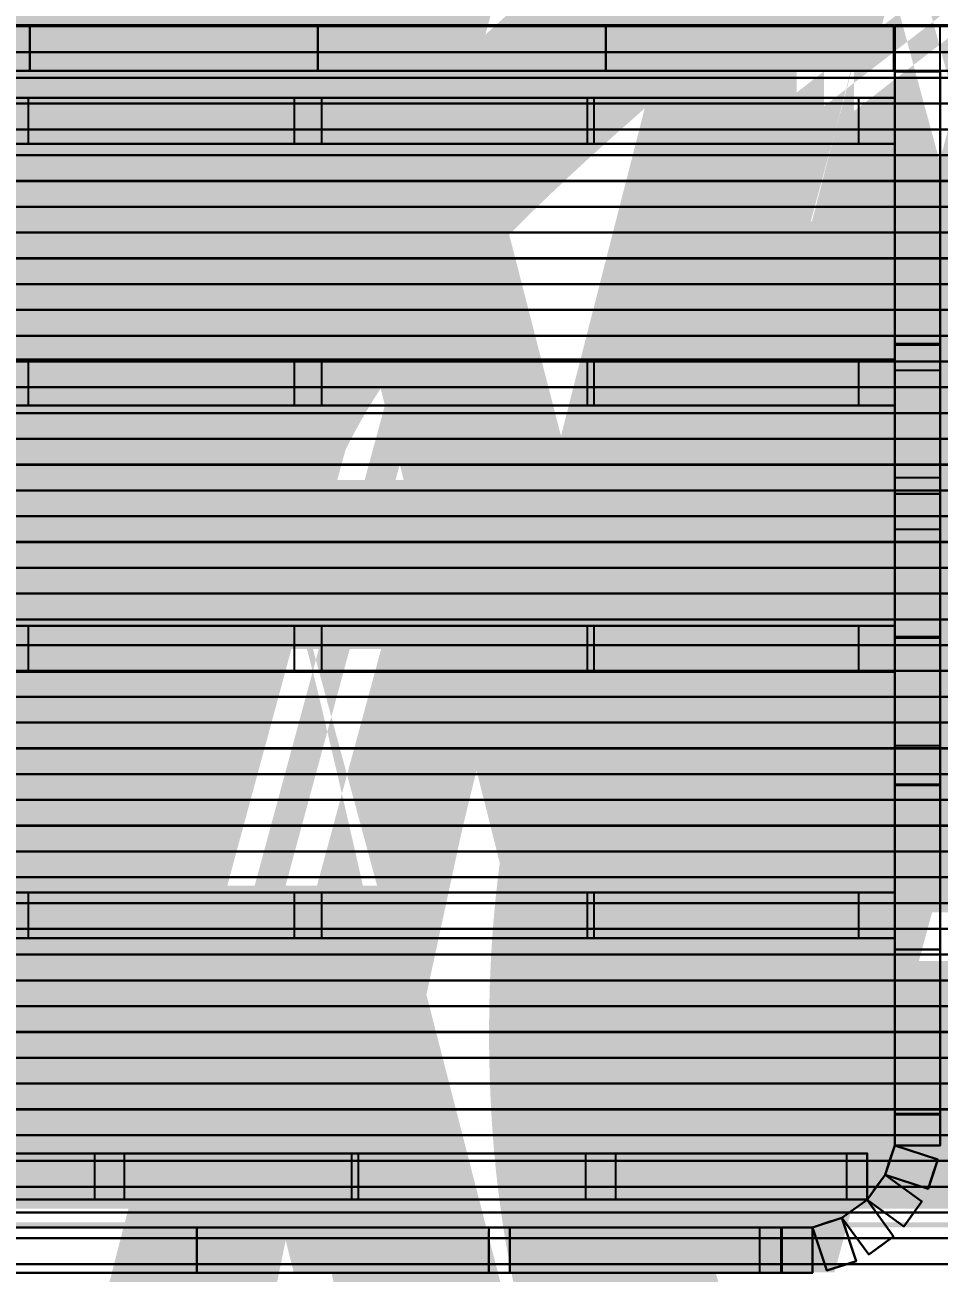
# Model space of a CAD drawing. Header units: inches. Extents: x 121 to 1265, y -33 to 627.
# Drawn here: x 294.3 to 364.7, y 219.2 to 315.4 of the extents above; entities that cross this region are included whole.
import ezdxf

# ---------------------------------------------------------------- set-up
doc = ezdxf.new("R2010")
doc.units = ezdxf.units.IN
doc.header["$MEASUREMENT"] = 0
for name, color, linetype in [('n5', 9, 'CONTINUOUS'), ('RT1', 7, 'CONTINUOUS'), ('W1', 5, 'CONTINUOUS')]:
    doc.layers.add(name, color=color, linetype=linetype)

msp = doc.modelspace()

# ---------------------------------------------------------------- linework, layer by layer
at = {"layer": 'n5'}
for points in [[(407.22, 315.27, -6), (236.62, 315.27, -6), (236.62, 315.27), (407.22, 315.27)], [(407.22, 313.27, -6), (236.62, 313.27, -6), (236.62, 315.27, -6), (407.22, 315.27, -6)], [(236.62, 313.27), (407.22, 313.27), (407.22, 315.27), (236.62, 315.27)], [(407.22, 313.29, -6), (236.62, 313.28, -6), (236.62, 313.28), (407.22, 313.29)], [(407.22, 311.29, -6), (236.62, 311.28, -6), (236.62, 313.28, -6), (407.22, 313.29, -6)], [(236.62, 311.28), (407.22, 311.29), (407.22, 313.29), (236.62, 313.28)], [(407.22, 311.3, -6), (236.62, 311.3, -6), (236.62, 311.3), (407.22, 311.3)], [(407.22, 309.3, -6), (236.62, 309.3, -6), (236.62, 311.3, -6), (407.22, 311.3, -6)], [(236.62, 309.3), (407.22, 309.3), (407.22, 311.3), (236.62, 311.3)], [(407.22, 309.31, -6), (236.62, 309.31, -6), (236.62, 309.31), (407.22, 309.31)], [(407.22, 307.31, -6), (236.62, 307.31, -6), (236.62, 309.31, -6), (407.22, 309.31, -6)], [(236.62, 307.31), (407.22, 307.31), (407.22, 309.31), (236.62, 309.31)], [(407.22, 307.32, -6), (236.62, 307.32, -6), (236.62, 307.32), (407.22, 307.32)], [(407.22, 305.32, -6), (236.62, 305.32, -6), (236.62, 307.32, -6), (407.22, 307.32, -6)], [(236.62, 305.32), (407.22, 305.32), (407.22, 307.32), (236.62, 307.32)], [(407.22, 305.34, -6), (236.62, 305.34, -6), (236.62, 305.34), (407.22, 305.34)], [(407.22, 303.34, -6), (236.62, 303.34, -6), (236.62, 305.34, -6), (407.22, 305.34, -6)], [(236.62, 303.34), (407.22, 303.34), (407.22, 305.34), (236.62, 305.34)], [(407.22, 303.35, -6), (236.62, 303.35, -6), (236.62, 303.35), (407.22, 303.35)], [(407.22, 301.35, -6), (236.62, 301.35, -6), (236.62, 303.35, -6), (407.22, 303.35, -6)], [(236.62, 301.35), (407.22, 301.35), (407.22, 303.35), (236.62, 303.35)], [(407.22, 301.36, -6), (236.62, 301.36, -6), (236.62, 301.36), (407.22, 301.36)], [(407.22, 299.36, -6), (236.62, 299.36, -6), (236.62, 301.36, -6), (407.22, 301.36, -6)], [(236.62, 299.36), (407.22, 299.36), (407.22, 301.36), (236.62, 301.36)], [(407.22, 299.37, -6), (236.62, 299.37, -6), (236.62, 299.37), (407.22, 299.37)], [(407.22, 297.37, -6), (236.62, 297.37, -6), (236.62, 299.37, -6), (407.22, 299.37, -6)], [(236.62, 297.37), (407.22, 297.37), (407.22, 299.37), (236.62, 299.37)], [(407.22, 297.39, -6), (236.62, 297.39, -6), (236.62, 297.39), (407.22, 297.39)], [(407.22, 295.39, -6), (236.62, 295.39, -6), (236.62, 297.39, -6), (407.22, 297.39, -6)], [(236.62, 295.39), (407.22, 295.39), (407.22, 297.39), (236.62, 297.39)], [(407.22, 295.4, -6), (236.62, 295.4, -6), (236.62, 295.4), (407.22, 295.4)], [(407.22, 293.4, -6), (236.62, 293.4, -6), (236.62, 295.4, -6), (407.22, 295.4, -6)], [(236.62, 293.4), (407.22, 293.4), (407.22, 295.4), (236.62, 295.4)], [(407.22, 293.41, -6), (236.62, 293.41, -6), (236.62, 293.41), (407.22, 293.41)], [(407.22, 291.41, -6), (236.62, 291.41, -6), (236.62, 293.41, -6), (407.22, 293.41, -6)], [(236.62, 291.41), (407.22, 291.41), (407.22, 293.41), (236.62, 293.41)], [(407.22, 291.43, -6), (236.62, 291.42, -6), (236.62, 291.42), (407.22, 291.43)], [(407.22, 289.43, -6), (236.62, 289.42, -6), (236.62, 291.42, -6), (407.22, 291.43, -6)], [(236.62, 289.42), (407.22, 289.43), (407.22, 291.43), (236.62, 291.42)], [(407.22, 289.44, -6), (236.62, 289.44, -6), (236.62, 289.44), (407.22, 289.44)], [(407.22, 287.44, -6), (236.62, 287.44, -6), (236.62, 289.44, -6), (407.22, 289.44, -6)], [(236.62, 287.44), (407.22, 287.44), (407.22, 289.44), (236.62, 289.44)], [(407.22, 287.45, -6), (236.62, 287.45, -6), (236.62, 287.45), (407.22, 287.45)], [(407.22, 285.45, -6), (236.62, 285.45, -6), (236.62, 287.45, -6), (407.22, 287.45, -6)], [(236.62, 285.45), (407.22, 285.45), (407.22, 287.45), (236.62, 287.45)], [(407.22, 285.46, -6), (236.62, 285.46, -6), (236.62, 285.46), (407.22, 285.46)], [(407.22, 283.46, -6), (236.62, 283.46, -6), (236.62, 285.46, -6), (407.22, 285.46, -6)], [(236.62, 283.46), (407.22, 283.46), (407.22, 285.46), (236.62, 285.46)], [(407.22, 283.48, -6), (236.62, 283.48, -6), (236.62, 283.48), (407.22, 283.48)], [(407.22, 281.48, -6), (236.62, 281.48, -6), (236.62, 283.48, -6), (407.22, 283.48, -6)], [(236.62, 281.48), (407.22, 281.48), (407.22, 283.48), (236.62, 283.48)], [(407.22, 281.49, -6), (236.62, 281.49, -6), (236.62, 281.49), (407.22, 281.49)], [(407.22, 279.49, -6), (236.62, 279.49, -6), (236.62, 281.49, -6), (407.22, 281.49, -6)], [(236.62, 279.49), (407.22, 279.49), (407.22, 281.49), (236.62, 281.49)], [(407.22, 279.5, -6), (236.62, 279.5, -6), (236.62, 279.5), (407.22, 279.5)], [(407.22, 277.5, -6), (236.62, 277.5, -6), (236.62, 279.5, -6), (407.22, 279.5, -6)], [(236.62, 277.5), (407.22, 277.5), (407.22, 279.5), (236.62, 279.5)], [(407.22, 277.51, -6), (236.62, 277.51, -6), (236.62, 277.51), (407.22, 277.51)], [(407.22, 275.51, -6), (236.62, 275.51, -6), (236.62, 277.51, -6), (407.22, 277.51, -6)], [(236.62, 275.51), (407.22, 275.51), (407.22, 277.51), (236.62, 277.51)], [(407.22, 275.53, -6), (236.62, 275.53, -6), (236.62, 275.53), (407.22, 275.53)], [(407.22, 273.53, -6), (236.62, 273.53, -6), (236.62, 275.53, -6), (407.22, 275.53, -6)], [(236.62, 273.53), (407.22, 273.53), (407.22, 275.53), (236.62, 275.53)], [(407.22, 273.54, -6), (236.62, 273.54, -6), (236.62, 273.54), (407.22, 273.54)], [(407.22, 271.54, -6), (236.62, 271.54, -6), (236.62, 273.54, -6), (407.22, 273.54, -6)], [(236.62, 271.54), (407.22, 271.54), (407.22, 273.54), (236.62, 273.54)], [(407.22, 271.55, -6), (236.62, 271.55, -6), (236.62, 271.55), (407.22, 271.55)], [(407.22, 269.55, -6), (236.62, 269.55, -6), (236.62, 271.55, -6), (407.22, 271.55, -6)], [(236.62, 269.55), (407.22, 269.55), (407.22, 271.55), (236.62, 271.55)], [(407.22, 269.57, -6), (236.62, 269.56, -6), (236.62, 269.56), (407.22, 269.57)], [(407.22, 267.57, -6), (236.62, 267.56, -6), (236.62, 269.56, -6), (407.22, 269.57, -6)], [(236.62, 267.56), (407.22, 267.57), (407.22, 269.57), (236.62, 269.56)], [(407.22, 267.58, -6), (236.62, 267.58, -6), (236.62, 267.58), (407.22, 267.58)], [(407.22, 265.58, -6), (236.62, 265.58, -6), (236.62, 267.58, -6), (407.22, 267.58, -6)], [(236.62, 265.58), (407.22, 265.58), (407.22, 267.58), (236.62, 267.58)], [(407.22, 265.59, -6), (236.62, 265.59, -6), (236.62, 265.59), (407.22, 265.59)], [(407.22, 263.59, -6), (236.62, 263.59, -6), (236.62, 265.59, -6), (407.22, 265.59, -6)], [(236.62, 263.59), (407.22, 263.59), (407.22, 265.59), (236.62, 265.59)], [(407.22, 263.6, -6), (236.62, 263.6, -6), (236.62, 263.6), (407.22, 263.6)], [(407.22, 261.6, -6), (236.62, 261.6, -6), (236.62, 263.6, -6), (407.22, 263.6, -6)], [(236.62, 261.6), (407.22, 261.6), (407.22, 263.6), (236.62, 263.6)], [(407.22, 261.62, -6), (236.62, 261.62, -6), (236.62, 261.62), (407.22, 261.62)], [(407.22, 259.62, -6), (236.62, 259.62, -6), (236.62, 261.62, -6), (407.22, 261.62, -6)], [(236.62, 259.62), (407.22, 259.62), (407.22, 261.62), (236.62, 261.62)], [(407.22, 259.63, -6), (236.62, 259.63, -6), (236.62, 259.63), (407.22, 259.63)], [(407.22, 257.63, -6), (236.62, 257.63, -6), (236.62, 259.63, -6), (407.22, 259.63, -6)], [(236.62, 257.63), (407.22, 257.63), (407.22, 259.63), (236.62, 259.63)], [(407.22, 257.64, -6), (236.62, 257.64, -6), (236.62, 257.64), (407.22, 257.64)], [(407.22, 255.64, -6), (236.62, 255.64, -6), (236.62, 257.64, -6), (407.22, 257.64, -6)], [(236.62, 255.64), (407.22, 255.64), (407.22, 257.64), (236.62, 257.64)], [(407.22, 255.65, -6), (236.62, 255.65, -6), (236.62, 255.65), (407.22, 255.65)], [(407.22, 253.65, -6), (236.62, 253.65, -6), (236.62, 255.65, -6), (407.22, 255.65, -6)], [(236.62, 253.65), (407.22, 253.65), (407.22, 255.65), (236.62, 255.65)], [(407.22, 253.67, -6), (236.62, 253.67, -6), (236.62, 253.67), (407.22, 253.67)], [(407.22, 251.67, -6), (236.62, 251.67, -6), (236.62, 253.67, -6), (407.22, 253.67, -6)], [(236.62, 251.67), (407.22, 251.67), (407.22, 253.67), (236.62, 253.67)], [(407.22, 251.68, -6), (236.62, 251.68, -6), (236.62, 251.68), (407.22, 251.68)], [(407.22, 249.68, -6), (236.62, 249.68, -6), (236.62, 251.68, -6), (407.22, 251.68, -6)], [(236.62, 249.68), (407.22, 249.68), (407.22, 251.68), (236.62, 251.68)], [(407.22, 249.69, -6), (236.62, 249.69, -6), (236.62, 249.69), (407.22, 249.69)], [(407.22, 247.69, -6), (236.62, 247.69, -6), (236.62, 249.69, -6), (407.22, 249.69, -6)], [(236.62, 247.69), (407.22, 247.69), (407.22, 249.69), (236.62, 249.69)], [(407.22, 247.71, -6), (236.62, 247.7, -6), (236.62, 247.7), (407.22, 247.71)], [(407.22, 245.71, -6), (236.62, 245.7, -6), (236.62, 247.7, -6), (407.22, 247.71, -6)], [(236.62, 245.7), (407.22, 245.71), (407.22, 247.71), (236.62, 247.7)], [(407.22, 245.72, -6), (236.62, 245.72, -6), (236.62, 245.72), (407.22, 245.72)], [(407.22, 243.72, -6), (236.62, 243.72, -6), (236.62, 245.72, -6), (407.22, 245.72, -6)], [(236.62, 243.72), (407.22, 243.72), (407.22, 245.72), (236.62, 245.72)], [(407.22, 243.73, -6), (236.62, 243.73, -6), (236.62, 243.73), (407.22, 243.73)], [(407.22, 241.73, -6), (236.62, 241.73, -6), (236.62, 243.73, -6), (407.22, 243.73, -6)], [(236.62, 241.73), (407.22, 241.73), (407.22, 243.73), (236.62, 243.73)], [(407.22, 241.74, -6), (236.62, 241.74, -6), (236.62, 241.74), (407.22, 241.74)], [(407.22, 239.74, -6), (236.62, 239.74, -6), (236.62, 241.74, -6), (407.22, 241.74, -6)], [(236.62, 239.74), (407.22, 239.74), (407.22, 241.74), (236.62, 241.74)], [(407.22, 239.76, -6), (236.62, 239.76, -6), (236.62, 239.76), (407.22, 239.76)], [(407.22, 237.76, -6), (236.62, 237.76, -6), (236.62, 239.76, -6), (407.22, 239.76, -6)], [(236.62, 237.76), (407.22, 237.76), (407.22, 239.76), (236.62, 239.76)], [(407.22, 237.77, -6), (236.62, 237.77, -6), (236.62, 237.77), (407.22, 237.77)], [(407.22, 235.77, -6), (236.62, 235.77, -6), (236.62, 237.77, -6), (407.22, 237.77, -6)], [(236.62, 235.77), (407.22, 235.77), (407.22, 237.77), (236.62, 237.77)], [(407.22, 235.78, -6), (236.62, 235.78, -6), (236.62, 235.78), (407.22, 235.78)], [(407.22, 233.78, -6), (236.62, 233.78, -6), (236.62, 235.78, -6), (407.22, 235.78, -6)], [(236.62, 233.78), (407.22, 233.78), (407.22, 235.78), (236.62, 235.78)], [(407.22, 233.79, -6), (236.62, 233.79, -6), (236.62, 233.79), (407.22, 233.79)], [(407.22, 231.79, -6), (236.62, 231.79, -6), (236.62, 233.79, -6), (407.22, 233.79, -6)], [(236.62, 231.79), (407.22, 231.79), (407.22, 233.79), (236.62, 233.79)], [(407.22, 231.81, -6), (236.62, 231.81, -6), (236.62, 231.81), (407.22, 231.81)], [(407.22, 229.81, -6), (236.62, 229.81, -6), (236.62, 231.81, -6), (407.22, 231.81, -6)], [(236.62, 229.81), (407.22, 229.81), (407.22, 231.81), (236.62, 231.81)], [(407.22, 229.82, -6), (236.62, 229.82, -6), (236.62, 229.82), (407.22, 229.82)], [(407.22, 227.82, -6), (236.62, 227.82, -6), (236.62, 229.82, -6), (407.22, 229.82, -6)], [(236.62, 227.82), (407.22, 227.82), (407.22, 229.82), (236.62, 229.82)], [(407.22, 227.83, -6), (236.62, 227.83, -6), (236.62, 227.83), (407.22, 227.83)], [(407.22, 225.83, -6), (236.62, 225.83, -6), (236.62, 227.83, -6), (407.22, 227.83, -6)], [(236.62, 225.83), (407.22, 225.83), (407.22, 227.83), (236.62, 227.83)], [(407.22, 225.85, -6), (236.62, 225.84, -6), (236.62, 225.84), (407.22, 225.85)], [(407.22, 223.85, -6), (236.62, 223.84, -6), (236.62, 225.84, -6), (407.22, 225.85, -6)], [(236.62, 223.84), (407.22, 223.85), (407.22, 225.85), (236.62, 225.84)], [(407.22, 223.86, -6), (236.62, 223.86, -6), (236.62, 223.86), (407.22, 223.86)], [(407.22, 221.86, -6), (236.62, 221.86, -6), (236.62, 223.86, -6), (407.22, 223.86, -6)], [(236.62, 221.86), (407.22, 221.86), (407.22, 223.86), (236.62, 223.86)], [(407.22, 221.87, -6), (236.62, 221.87, -6), (236.62, 221.87), (407.22, 221.87)], [(407.22, 219.87, -6), (236.62, 219.87, -6), (236.62, 221.87, -6), (407.22, 221.87, -6)], [(236.62, 219.87), (407.22, 219.87), (407.22, 221.87), (236.62, 221.87)], [(407.22, 219.88, -6), (236.62, 219.88, -6), (236.62, 219.88), (407.22, 219.88)], [(407.22, 217.88, -6), (236.62, 217.88, -6), (236.62, 219.88, -6), (407.22, 219.88, -6)], [(236.62, 217.88), (407.22, 217.88), (407.22, 219.88), (236.62, 219.88)]]:
    msp.add_3dface(points, dxfattribs=at)
at = {"layer": 'RT1'}
for points in [[(183.77, 306.21, 120.07), (361.31, 306.21, 123.76), (361.31, 309.76, 123.76), (183.77, 309.76, 120.07)], [(183.77, 309.76, 120.07), (361.31, 309.76, 123.76), (361.34, 309.76, 122.3), (183.8, 309.76, 118.62)], [(183.77, 309.76, 108), (361.31, 309.76, 108), (361.31, 306.21, 108), (183.77, 306.21, 108)], [(183.77, 309.76, 108), (183.77, 309.76, 109.46), (361.31, 309.76, 109.46), (361.31, 309.76, 108)], [(294.57, 306.21, 109.22), (315.09, 306.21, 122.81), (315.09, 309.76, 122.81), (294.57, 309.76, 109.22)], [(294.57, 309.76, 109.22), (315.09, 309.76, 122.81), (315.9, 309.76, 121.59), (295.37, 309.76, 108.01)], [(317.16, 309.76, 122.84), (337.65, 309.76, 109.22), (336.84, 309.76, 108.01), (316.35, 309.76, 121.63)], [(317.16, 306.21, 122.84), (337.65, 306.21, 109.22), (337.65, 309.76, 109.22), (317.16, 309.76, 122.84)], [(338.14, 306.21, 109.19), (358.55, 306.21, 123.7), (358.55, 309.76, 123.7), (338.14, 309.76, 109.19)], [(338.14, 309.76, 109.19), (358.55, 309.76, 123.7), (359.4, 309.76, 122.52), (338.98, 309.76, 108)], [(361.31, 309.76, 108.04), (359.85, 309.76, 108.04), (359.85, 309.76, 123.73), (361.31, 309.76, 123.73)], [(361.31, 309.76, 108.04), (361.31, 309.76, 123.73), (361.31, 306.21, 123.73), (361.31, 306.21, 108.04)], [(183.77, 306.21, 120.07), (183.8, 306.21, 118.62), (361.34, 306.21, 122.3), (361.31, 306.21, 123.76)], [(183.77, 306.21, 108), (361.31, 306.21, 108), (361.31, 306.21, 109.46), (183.77, 306.21, 109.46)], [(294.57, 306.21, 109.22), (295.37, 306.21, 108.01), (315.9, 306.21, 121.59), (315.09, 306.21, 122.81)], [(317.16, 306.21, 122.84), (316.35, 306.21, 121.63), (336.84, 306.21, 108.01), (337.65, 306.21, 109.22)], [(338.14, 306.21, 109.19), (338.98, 306.21, 108), (359.4, 306.21, 122.52), (358.55, 306.21, 123.7)], [(361.31, 306.21, 108.04), (361.31, 306.21, 123.73), (359.85, 306.21, 123.73), (359.85, 306.21, 108.04)], [(183.77, 286.04, 120.07), (361.31, 286.04, 123.76), (361.31, 289.58, 123.76), (183.77, 289.58, 120.07)], [(183.77, 289.58, 120.07), (361.31, 289.58, 123.76), (361.34, 289.58, 122.3), (183.8, 289.58, 118.62)], [(183.77, 289.58, 108), (361.31, 289.58, 108), (361.31, 286.04, 108), (183.77, 286.04, 108)], [(183.77, 289.58, 108), (183.77, 289.58, 109.46), (361.31, 289.58, 109.46), (361.31, 289.58, 108)], [(294.57, 286.04, 109.22), (315.09, 286.04, 122.81), (315.09, 289.58, 122.81), (294.57, 289.58, 109.22)], [(294.57, 289.58, 109.22), (315.09, 289.58, 122.81), (315.9, 289.58, 121.59), (295.37, 289.58, 108.01)], [(317.16, 289.58, 122.84), (337.65, 289.58, 109.22), (336.84, 289.58, 108.01), (316.35, 289.58, 121.63)], [(317.16, 286.04, 122.84), (337.65, 286.04, 109.22), (337.65, 289.58, 109.22), (317.16, 289.58, 122.84)], [(338.14, 286.04, 109.19), (358.55, 286.04, 123.7), (358.55, 289.58, 123.7), (338.14, 289.58, 109.19)], [(338.14, 289.58, 109.19), (358.55, 289.58, 123.7), (359.4, 289.58, 122.52), (338.98, 289.58, 108)], [(361.31, 289.58, 108.04), (359.85, 289.58, 108.04), (359.85, 289.58, 123.73), (361.31, 289.58, 123.73)], [(361.31, 289.58, 108.04), (361.31, 289.58, 123.73), (361.31, 286.04, 123.73), (361.31, 286.04, 108.04)], [(183.77, 286.04, 120.07), (183.8, 286.04, 118.62), (361.34, 286.04, 122.3), (361.31, 286.04, 123.76)], [(183.77, 286.04, 108), (361.31, 286.04, 108), (361.31, 286.04, 109.46), (183.77, 286.04, 109.46)], [(294.57, 286.04, 109.22), (295.37, 286.04, 108.01), (315.9, 286.04, 121.59), (315.09, 286.04, 122.81)], [(317.16, 286.04, 122.84), (316.35, 286.04, 121.63), (336.84, 286.04, 108.01), (337.65, 286.04, 109.22)], [(338.14, 286.04, 109.19), (338.98, 286.04, 108), (359.4, 286.04, 122.52), (358.55, 286.04, 123.7)], [(361.31, 286.04, 108.04), (361.31, 286.04, 123.73), (359.85, 286.04, 123.73), (359.85, 286.04, 108.04)], [(183.77, 265.51, 120.07), (361.31, 265.51, 123.76), (361.31, 269.05, 123.76), (183.77, 269.05, 120.07)], [(183.77, 269.05, 120.07), (361.31, 269.05, 123.76), (361.34, 269.05, 122.3), (183.8, 269.05, 118.62)], [(183.77, 269.05, 108), (361.31, 269.05, 108), (361.31, 265.51, 108), (183.77, 265.51, 108)], [(183.77, 269.05, 108), (183.77, 269.05, 109.46), (361.31, 269.05, 109.46), (361.31, 269.05, 108)], [(294.57, 265.51, 109.22), (315.09, 265.51, 122.81), (315.09, 269.05, 122.81), (294.57, 269.05, 109.22)], [(294.57, 269.05, 109.22), (315.09, 269.05, 122.81), (315.9, 269.05, 121.59), (295.37, 269.05, 108.01)], [(317.16, 269.05, 122.84), (337.65, 269.05, 109.22), (336.84, 269.05, 108.01), (316.35, 269.05, 121.63)], [(317.16, 265.51, 122.84), (337.65, 265.51, 109.22), (337.65, 269.05, 109.22), (317.16, 269.05, 122.84)], [(338.14, 265.51, 109.19), (358.55, 265.51, 123.7), (358.55, 269.05, 123.7), (338.14, 269.05, 109.19)], [(338.14, 269.05, 109.19), (358.55, 269.05, 123.7), (359.4, 269.05, 122.52), (338.98, 269.05, 108)], [(361.31, 269.05, 108.04), (359.85, 269.05, 108.04), (359.85, 269.05, 123.73), (361.31, 269.05, 123.73)], [(361.31, 269.05, 108.04), (361.31, 269.05, 123.73), (361.31, 265.51, 123.73), (361.31, 265.51, 108.04)], [(183.77, 265.51, 120.07), (183.8, 265.51, 118.62), (361.34, 265.51, 122.3), (361.31, 265.51, 123.76)], [(183.77, 265.51, 108), (361.31, 265.51, 108), (361.31, 265.51, 109.46), (183.77, 265.51, 109.46)], [(294.57, 265.51, 109.22), (295.37, 265.51, 108.01), (315.9, 265.51, 121.59), (315.09, 265.51, 122.81)], [(317.16, 265.51, 122.84), (316.35, 265.51, 121.63), (336.84, 265.51, 108.01), (337.65, 265.51, 109.22)], [(338.14, 265.51, 109.19), (338.98, 265.51, 108), (359.4, 265.51, 122.52), (358.55, 265.51, 123.7)], [(361.31, 265.51, 108.04), (361.31, 265.51, 123.73), (359.85, 265.51, 123.73), (359.85, 265.51, 108.04)], [(183.77, 244.98, 120.07), (361.31, 244.98, 123.76), (361.31, 248.52, 123.76), (183.77, 248.52, 120.07)], [(183.77, 248.52, 120.07), (361.31, 248.52, 123.76), (361.34, 248.52, 122.3), (183.8, 248.52, 118.62)], [(183.77, 248.52, 108), (361.31, 248.52, 108), (361.31, 244.98, 108), (183.77, 244.98, 108)], [(183.77, 248.52, 108), (183.77, 248.52, 109.46), (361.31, 248.52, 109.46), (361.31, 248.52, 108)], [(294.57, 244.98, 109.22), (315.09, 244.98, 122.81), (315.09, 248.52, 122.81), (294.57, 248.52, 109.22)], [(294.57, 248.52, 109.22), (315.09, 248.52, 122.81), (315.9, 248.52, 121.59), (295.37, 248.52, 108.01)], [(317.16, 248.52, 122.84), (337.65, 248.52, 109.22), (336.84, 248.52, 108.01), (316.35, 248.52, 121.63)], [(317.16, 244.98, 122.84), (337.65, 244.98, 109.22), (337.65, 248.52, 109.22), (317.16, 248.52, 122.84)], [(338.14, 244.98, 109.19), (358.55, 244.98, 123.7), (358.55, 248.52, 123.7), (338.14, 248.52, 109.19)], [(338.14, 248.52, 109.19), (358.55, 248.52, 123.7), (359.4, 248.52, 122.52), (338.98, 248.52, 108)], [(361.31, 248.52, 108.04), (359.85, 248.52, 108.04), (359.85, 248.52, 123.73), (361.31, 248.52, 123.73)], [(361.31, 248.52, 108.04), (361.31, 248.52, 123.73), (361.31, 244.98, 123.73), (361.31, 244.98, 108.04)], [(183.77, 244.98, 120.07), (183.8, 244.98, 118.62), (361.34, 244.98, 122.3), (361.31, 244.98, 123.76)], [(183.77, 244.98, 108), (361.31, 244.98, 108), (361.31, 244.98, 109.46), (183.77, 244.98, 109.46)], [(294.57, 244.98, 109.22), (295.37, 244.98, 108.01), (315.9, 244.98, 121.59), (315.09, 244.98, 122.81)], [(317.16, 244.98, 122.84), (316.35, 244.98, 121.63), (336.84, 244.98, 108.01), (337.65, 244.98, 109.22)], [(338.14, 244.98, 109.19), (338.98, 244.98, 108), (359.4, 244.98, 122.52), (358.55, 244.98, 123.7)], [(361.31, 244.98, 108.04), (361.31, 244.98, 123.73), (359.85, 244.98, 123.73), (359.85, 244.98, 108.04)], [(185.75, 224.85, 120.11), (359.19, 224.85, 123.72), (359.19, 228.39, 123.72), (185.75, 228.39, 120.11)], [(185.75, 228.39, 120.11), (359.19, 228.39, 123.72), (359.22, 228.39, 122.26), (185.78, 228.39, 118.66)], [(185.75, 228.39, 108), (359.19, 228.39, 108), (359.19, 224.85, 108), (185.75, 224.85, 108)], [(185.75, 228.39, 108), (185.75, 228.39, 109.46), (359.19, 228.39, 109.46), (359.19, 228.39, 108)], [(282.16, 224.85, 109.16), (299.71, 224.85, 122.48), (299.71, 228.39, 122.48), (282.16, 228.39, 109.16)], [(282.16, 228.39, 109.16), (299.71, 228.39, 122.48), (300.59, 228.39, 121.32), (283.04, 228.39, 108)], [(301.97, 228.39, 122.53), (319.51, 228.39, 109.16), (318.63, 228.39, 108), (301.09, 228.39, 121.37)], [(301.97, 224.85, 122.53), (319.51, 224.85, 109.16), (319.51, 228.39, 109.16), (301.97, 228.39, 122.53)], [(319.98, 224.85, 109.13), (337.51, 224.85, 123.27), (337.51, 228.39, 123.27), (319.98, 228.39, 109.13)], [(319.98, 228.39, 109.13), (337.51, 228.39, 123.27), (338.43, 228.39, 122.13), (320.89, 228.39, 108)], [(339.81, 228.39, 123.31), (357.63, 228.39, 109.15), (356.72, 228.39, 108.01), (338.9, 228.39, 122.17)], [(339.81, 224.85, 123.31), (357.63, 224.85, 109.15), (357.63, 228.39, 109.15), (339.81, 228.39, 123.31)], [(359.19, 228.39, 108.04), (357.73, 228.39, 108.04), (357.73, 228.39, 123.69), (359.19, 228.39, 123.69)], [(359.19, 228.39, 108.04), (359.19, 228.39, 123.69), (359.19, 224.85, 123.69), (359.19, 224.85, 108.04)], [(185.75, 224.85, 120.11), (185.78, 224.85, 118.66), (359.22, 224.85, 122.26), (359.19, 224.85, 123.72)], [(185.75, 224.85, 108), (359.19, 224.85, 108), (359.19, 224.85, 109.46), (185.75, 224.85, 109.46)], [(282.16, 224.85, 109.16), (283.04, 224.85, 108), (300.59, 224.85, 121.32), (299.71, 224.85, 122.48)], [(301.97, 224.85, 122.53), (301.09, 224.85, 121.37), (318.63, 224.85, 108), (319.51, 224.85, 109.16)], [(319.98, 224.85, 109.13), (320.89, 224.85, 108), (338.43, 224.85, 122.13), (337.51, 224.85, 123.27)], [(339.81, 224.85, 123.31), (338.9, 224.85, 122.17), (356.72, 224.85, 108.01), (357.63, 224.85, 109.15)], [(359.19, 224.85, 108.04), (359.19, 224.85, 123.69), (357.73, 224.85, 123.69), (357.73, 224.85, 108.04)]]:
    msp.add_3dface(points, dxfattribs=at)
at = {"layer": 'W1'}
for points in [[(361.24, 311.84), (120.71, 311.84), (120.71, 315.34), (361.24, 315.34)], [(120.71, 315.34, 1.5), (361.24, 315.34, 1.5), (361.24, 315.34), (120.71, 315.34)], [(120.71, 311.84, 132), (361.24, 311.84, 132), (361.24, 315.34, 132), (120.71, 315.34, 132)], [(361.24, 315.34, 130.5), (120.71, 315.34, 130.5), (120.71, 315.34, 132), (361.24, 315.34, 132)], [(272.51, 311.84, 44), (294.69, 311.84, 44), (294.69, 315.34, 44), (272.51, 315.34, 44)], [(294.69, 315.34, 42.5), (272.51, 315.34, 42.5), (272.51, 315.34, 44), (294.69, 315.34, 44)], [(272.51, 311.84, 88), (294.69, 311.84, 88), (294.69, 315.34, 88), (272.51, 315.34, 88)], [(294.69, 315.34, 86.5), (272.51, 315.34, 86.5), (272.51, 315.34, 88), (294.69, 315.34, 88)], [(293.19, 315.34), (293.19, 315.34, 132), (294.69, 315.34, 132), (294.69, 315.34)], [(294.69, 311.84, 132), (294.69, 311.84), (294.69, 315.34), (294.69, 315.34, 132)], [(294.69, 311.84, 44), (316.88, 311.84, 44), (316.88, 315.34, 44), (294.69, 315.34, 44)], [(316.88, 315.34, 42.5), (294.69, 315.34, 42.5), (294.69, 315.34, 44), (316.88, 315.34, 44)], [(294.69, 311.84, 88), (316.88, 311.84, 88), (316.88, 315.34, 88), (294.69, 315.34, 88)], [(316.88, 315.34, 86.5), (294.69, 315.34, 86.5), (294.69, 315.34, 88), (316.88, 315.34, 88)], [(315.38, 315.34), (315.38, 315.34, 132), (316.88, 315.34, 132), (316.88, 315.34)], [(316.88, 311.84, 132), (316.88, 311.84), (316.88, 315.34), (316.88, 315.34, 132)], [(316.88, 311.84, 44), (339.06, 311.84, 44), (339.06, 315.34, 44), (316.88, 315.34, 44)], [(339.06, 315.34, 42.5), (316.88, 315.34, 42.5), (316.88, 315.34, 44), (339.06, 315.34, 44)], [(316.88, 311.84, 88), (339.06, 311.84, 88), (339.06, 315.34, 88), (316.88, 315.34, 88)], [(339.06, 315.34, 86.5), (316.88, 315.34, 86.5), (316.88, 315.34, 88), (339.06, 315.34, 88)], [(337.56, 315.34), (337.56, 315.34, 132), (339.06, 315.34, 132), (339.06, 315.34)], [(339.06, 311.84, 132), (339.06, 311.84), (339.06, 315.34), (339.06, 315.34, 132)], [(339.06, 311.84, 44), (361.24, 311.84, 44), (361.24, 315.34, 44), (339.06, 315.34, 44)], [(361.24, 315.34, 42.5), (339.06, 315.34, 42.5), (339.06, 315.34, 44), (361.24, 315.34, 44)], [(339.06, 311.84, 88), (361.24, 311.84, 88), (361.24, 315.34, 88), (339.06, 315.34, 88)], [(361.24, 315.34, 86.5), (339.06, 315.34, 86.5), (339.06, 315.34, 88), (361.24, 315.34, 88)], [(359.74, 315.34), (359.74, 315.34, 132), (361.24, 315.34, 132), (361.24, 315.34)], [(361.24, 311.84, 132), (361.24, 311.84), (361.24, 315.34), (361.24, 315.34, 132)], [(361.31, 315.34), (407.21, 315.34), (407.21, 311.84), (361.31, 311.84)], [(361.31, 315.34, 1.5), (407.21, 315.34, 1.5), (407.21, 315.34), (361.31, 315.34)], [(407.21, 315.34, 132), (361.31, 315.34, 132), (361.31, 311.84, 132), (407.21, 311.84, 132)], [(407.21, 315.34, 130.5), (361.31, 315.34, 130.5), (361.31, 315.34, 132), (407.21, 315.34, 132)], [(361.31, 315.34, 132), (361.31, 315.34), (361.31, 311.84), (361.31, 311.84, 132)], [(362.81, 315.34, 132), (362.81, 315.34), (361.31, 315.34), (361.31, 315.34, 132)], [(364.81, 315.34, 44), (361.31, 315.34, 44), (361.31, 311.84, 44), (364.81, 311.84, 44)], [(364.81, 315.34, 42.5), (361.31, 315.34, 42.5), (361.31, 315.34, 44), (364.81, 315.34, 44)], [(364.81, 315.34, 88), (361.31, 315.34, 88), (361.31, 311.84, 88), (364.81, 311.84, 88)], [(364.81, 315.34, 86.5), (361.31, 315.34, 86.5), (361.31, 315.34, 88), (364.81, 315.34, 88)], [(361.24, 311.84, 1.5), (120.71, 311.84, 1.5), (120.71, 311.84), (361.24, 311.84)], [(120.71, 311.84, 130.5), (361.24, 311.84, 130.5), (361.24, 311.84, 132), (120.71, 311.84, 132)], [(272.51, 311.84, 42.5), (294.69, 311.84, 42.5), (294.69, 311.84, 44), (272.51, 311.84, 44)], [(272.51, 311.84, 86.5), (294.69, 311.84, 86.5), (294.69, 311.84, 88), (272.51, 311.84, 88)], [(293.19, 311.84, 132), (293.19, 311.84), (294.69, 311.84), (294.69, 311.84, 132)], [(294.69, 311.84, 42.5), (316.88, 311.84, 42.5), (316.88, 311.84, 44), (294.69, 311.84, 44)], [(294.69, 311.84, 86.5), (316.88, 311.84, 86.5), (316.88, 311.84, 88), (294.69, 311.84, 88)], [(315.38, 311.84, 132), (315.38, 311.84), (316.88, 311.84), (316.88, 311.84, 132)], [(316.88, 311.84, 42.5), (339.06, 311.84, 42.5), (339.06, 311.84, 44), (316.88, 311.84, 44)], [(316.88, 311.84, 86.5), (339.06, 311.84, 86.5), (339.06, 311.84, 88), (316.88, 311.84, 88)], [(337.56, 311.84, 132), (337.56, 311.84), (339.06, 311.84), (339.06, 311.84, 132)], [(339.06, 311.84, 42.5), (361.24, 311.84, 42.5), (361.24, 311.84, 44), (339.06, 311.84, 44)], [(339.06, 311.84, 86.5), (361.24, 311.84, 86.5), (361.24, 311.84, 88), (339.06, 311.84, 88)], [(359.74, 311.84, 132), (359.74, 311.84), (361.24, 311.84), (361.24, 311.84, 132)], [(407.21, 311.84, 1.5), (361.31, 311.84, 1.5), (361.31, 311.84), (407.21, 311.84)], [(361.31, 311.84, 130.5), (407.21, 311.84, 130.5), (407.21, 311.84, 132), (361.31, 311.84, 132)], [(362.81, 311.84), (362.81, 311.84, 132), (361.31, 311.84, 132), (361.31, 311.84)], [(361.31, 311.84, 42.5), (364.81, 311.84, 42.5), (364.81, 311.84, 44), (361.31, 311.84, 44)], [(361.31, 311.84, 86.5), (364.81, 311.84, 86.5), (364.81, 311.84, 88), (361.31, 311.84, 88)], [(364.81, 311.77), (364.81, 231.46), (361.31, 231.46), (361.31, 311.77)], [(361.31, 231.46, 1.5), (361.31, 311.77, 1.5), (361.31, 311.77), (361.31, 231.46)], [(364.81, 231.46, 123.76), (364.81, 311.77, 123.76), (361.31, 311.77, 123.76), (361.31, 231.46, 123.76)], [(361.31, 311.77, 122.26), (361.31, 231.46, 122.26), (361.31, 231.46, 123.76), (361.31, 311.77, 123.76)], [(364.81, 311.77, 123.76), (364.81, 311.77), (361.31, 311.77), (361.31, 311.77, 123.76)], [(361.31, 310.27), (361.31, 310.27, 123.76), (361.31, 311.77, 123.76), (361.31, 311.77)], [(364.81, 290.78, 41.25), (364.81, 311.77, 41.25), (361.31, 311.77, 41.25), (361.31, 290.78, 41.25)], [(361.31, 311.77, 39.75), (361.31, 290.78, 39.75), (361.31, 290.78, 41.25), (361.31, 311.77, 41.25)], [(364.81, 290.78, 82.51), (364.81, 311.77, 82.51), (361.31, 311.77, 82.51), (361.31, 290.78, 82.51)], [(361.31, 311.77, 81.01), (361.31, 290.78, 81.01), (361.31, 290.78, 82.51), (361.31, 311.77, 82.51)], [(361.31, 292.28, 123.76), (361.31, 292.28), (361.31, 290.78), (361.31, 290.78, 123.76)], [(364.81, 290.78, 96), (364.81, 256.78, 96), (361.31, 256.78, 96), (361.31, 290.78, 96)], [(361.31, 256.78, 97.5), (361.31, 290.78, 97.5), (361.31, 290.78, 96), (361.31, 256.78, 96)], [(364.81, 290.78), (364.81, 290.78, 123.76), (361.31, 290.78, 123.76), (361.31, 290.78)], [(364.81, 290.72, 123.76), (364.81, 290.72, 96), (361.31, 290.72, 96), (361.31, 290.72, 123.76)], [(361.31, 289.22, 96), (361.31, 289.22, 123.76), (361.31, 290.72, 123.76), (361.31, 290.72, 96)], [(364.81, 256.84, 112), (364.81, 290.72, 112), (361.31, 290.72, 112), (361.31, 256.84, 112)], [(361.31, 290.72, 110.5), (361.31, 256.84, 110.5), (361.31, 256.84, 112), (361.31, 290.72, 112)], [(364.81, 280.48, 112), (364.81, 288.74, 96), (361.31, 288.74, 96), (361.31, 280.48, 112)], [(361.31, 287.41, 95.31), (361.31, 279.14, 111.31), (361.31, 280.48, 112), (361.31, 288.74, 96)], [(364.81, 279.24, 123.76), (364.81, 279.24, 112), (361.31, 279.24, 112), (361.31, 279.24, 123.76)], [(361.31, 277.74, 112), (361.31, 277.74, 123.76), (361.31, 279.24, 123.76), (361.31, 279.24, 112)], [(361.31, 277.83, 111.31), (361.31, 269.56, 95.31), (361.31, 268.23, 96), (361.31, 276.49, 112)], [(364.81, 268.23, 96), (364.81, 276.49, 112), (361.31, 276.49, 112), (361.31, 268.23, 96)], [(364.81, 259.84, 112), (364.81, 268.11, 96), (361.31, 268.11, 96), (361.31, 259.84, 112)], [(361.31, 266.78, 95.31), (361.31, 258.51, 111.31), (361.31, 259.84, 112), (361.31, 268.11, 96)], [(361.31, 258.34, 123.76), (361.31, 258.34, 96), (361.31, 256.84, 96), (361.31, 256.84, 123.76)], [(364.81, 256.84, 96), (364.81, 256.84, 123.76), (361.31, 256.84, 123.76), (361.31, 256.84, 96)], [(364.81, 256.78, 123.76), (364.81, 256.78), (361.31, 256.78), (361.31, 256.78, 123.76)], [(361.31, 255.28), (361.31, 255.28, 123.76), (361.31, 256.78, 123.76), (361.31, 256.78)], [(364.81, 244.12, 41.25), (364.81, 256.78, 41.25), (361.31, 256.78, 41.25), (361.31, 244.12, 41.25)], [(361.31, 256.78, 39.75), (361.31, 244.12, 39.75), (361.31, 244.12, 41.25), (361.31, 256.78, 41.25)], [(364.81, 244.12, 82.51), (364.81, 256.78, 82.51), (361.31, 256.78, 82.51), (361.31, 244.12, 82.51)], [(361.31, 256.78, 81.01), (361.31, 244.12, 81.01), (361.31, 244.12, 82.51), (361.31, 256.78, 82.51)], [(364.81, 244.12, 123.76), (364.81, 244.12), (361.31, 244.12), (361.31, 244.12, 123.76)], [(361.31, 242.62), (361.31, 242.62, 123.76), (361.31, 244.12, 123.76), (361.31, 244.12)], [(364.81, 231.46, 41.25), (364.81, 244.12, 41.25), (361.31, 244.12, 41.25), (361.31, 231.46, 41.25)], [(361.31, 244.12, 39.75), (361.31, 231.46, 39.75), (361.31, 231.46, 41.25), (361.31, 244.12, 41.25)], [(364.81, 231.46, 82.51), (364.81, 244.12, 82.51), (361.31, 244.12, 82.51), (361.31, 231.46, 82.51)], [(361.31, 244.12, 81.01), (361.31, 231.46, 81.01), (361.31, 231.46, 82.51), (361.31, 244.12, 82.51)], [(361.31, 232.96, 123.76), (361.31, 232.96), (361.31, 231.46), (361.31, 231.46, 123.76)], [(364.81, 231.46), (364.81, 231.46, 123.76), (361.31, 231.46, 123.76), (361.31, 231.46)], [(361.31, 229.02), (361.31, 231.39), (364.81, 231.39), (364.81, 229.02)], [(361.31, 229.02, 1.5), (361.31, 231.39, 1.5), (361.31, 231.39), (361.31, 229.02)], [(361.31, 231.39), (361.31, 231.39, 123.75), (364.81, 231.39, 123.75), (364.81, 231.39)], [(361.31, 229.89), (361.31, 229.89, 123.75), (361.31, 231.39, 123.75), (361.31, 231.39)], [(361.31, 231.39, 123.75), (361.31, 229.02, 123.75), (364.81, 229.02, 123.75), (364.81, 231.39, 123.75)], [(361.31, 231.39, 122.25), (361.31, 229.02, 122.25), (361.31, 229.02, 123.75), (361.31, 231.39, 123.75)], [(361.31, 231.39, 41.25), (361.31, 229.02, 41.25), (364.81, 229.02, 41.25), (364.81, 231.39, 41.25)], [(361.31, 231.39, 39.75), (361.31, 229.02, 39.75), (361.31, 229.02, 41.25), (361.31, 231.39, 41.25)], [(361.31, 231.39, 82.5), (361.31, 229.02, 82.5), (364.81, 229.02, 82.5), (364.81, 231.39, 82.5)], [(361.31, 231.39, 81), (361.31, 229.02, 81), (361.31, 229.02, 82.5), (361.31, 231.39, 82.5)], [(361.31, 230.52, 123.75), (361.31, 230.52), (361.31, 229.02), (361.31, 229.02, 123.75)], [(360.57, 226.76), (361.31, 229.02), (364.64, 227.93), (363.9, 225.67)], [(360.57, 226.76, 1.5), (361.31, 229.02, 1.5), (361.31, 229.02), (360.57, 226.76)], [(361.31, 229.02, 123.75), (360.57, 226.76, 123.75), (363.9, 225.67, 123.75), (364.64, 227.93, 123.75)], [(361.31, 229.02, 122.25), (360.57, 226.76, 122.25), (360.57, 226.76, 123.75), (361.31, 229.02, 123.75)], [(361.31, 229.02, 41.25), (360.57, 226.76, 41.25), (363.9, 225.67, 41.25), (364.64, 227.93, 41.25)], [(361.31, 229.02, 39.75), (360.57, 226.76, 39.75), (360.57, 226.76, 41.25), (361.31, 229.02, 41.25)], [(361.31, 229.02, 82.5), (360.57, 226.76, 82.5), (363.9, 225.67, 82.5), (364.64, 227.93, 82.5)], [(361.31, 229.02, 81), (360.57, 226.76, 81), (360.57, 226.76, 82.5), (361.31, 229.02, 82.5)], [(360.84, 227.59), (360.84, 227.59, 123.75), (361.31, 229.02, 123.75), (361.31, 229.02)], [(361.31, 229.02), (361.31, 229.02, 123.75), (364.64, 227.93, 123.75), (364.64, 227.93)], [(361.31, 229.02, 123.75), (361.31, 229.02), (364.81, 229.02), (364.81, 229.02, 123.75)], [(361.04, 228.18, 123.75), (361.04, 228.18), (360.57, 226.76), (360.57, 226.76, 123.75)], [(364.64, 227.93, 1.5), (363.9, 225.67, 1.5), (363.9, 225.67), (364.64, 227.93)], [(363.9, 225.67, 122.25), (364.64, 227.93, 122.25), (364.64, 227.93, 123.75), (363.9, 225.67, 123.75)], [(363.9, 225.67, 39.75), (364.64, 227.93, 39.75), (364.64, 227.93, 41.25), (363.9, 225.67, 41.25)], [(363.9, 225.67, 81), (364.64, 227.93, 81), (364.64, 227.93, 82.5), (363.9, 225.67, 82.5)], [(364.36, 227.1), (364.36, 227.1, 123.75), (363.9, 225.67, 123.75), (363.9, 225.67)], [(364.17, 226.51, 123.75), (364.17, 226.51), (364.64, 227.93), (364.64, 227.93, 123.75)], [(359.18, 224.83), (360.57, 226.76), (363.4, 224.7), (362.01, 222.78)], [(359.18, 224.83, 1.5), (360.57, 226.76, 1.5), (360.57, 226.76), (359.18, 224.83)], [(360.57, 226.76, 123.75), (359.18, 224.83, 123.75), (362.01, 222.78, 123.75), (363.4, 224.7, 123.75)], [(360.57, 226.76, 122.25), (359.18, 224.83, 122.25), (359.18, 224.83, 123.75), (360.57, 226.76, 123.75)], [(360.57, 226.76, 41.25), (359.18, 224.83, 41.25), (362.01, 222.78, 41.25), (363.4, 224.7, 41.25)], [(360.57, 226.76, 39.75), (359.18, 224.83, 39.75), (359.18, 224.83, 41.25), (360.57, 226.76, 41.25)], [(360.57, 226.76, 82.5), (359.18, 224.83, 82.5), (362.01, 222.78, 82.5), (363.4, 224.7, 82.5)], [(360.57, 226.76, 81), (359.18, 224.83, 81), (359.18, 224.83, 82.5), (360.57, 226.76, 82.5)], [(360.06, 226.05, 123.75), (360.06, 226.05), (359.18, 224.83), (359.18, 224.83, 123.75)], [(359.69, 225.54), (359.69, 225.54, 123.75), (360.57, 226.76, 123.75), (360.57, 226.76)], [(360.57, 226.76), (360.57, 226.76, 123.75), (363.4, 224.7, 123.75), (363.4, 224.7)], [(360.57, 226.76, 123.75), (360.57, 226.76), (363.9, 225.67), (363.9, 225.67, 123.75)], [(357.25, 223.44), (359.18, 224.83), (361.23, 222), (359.31, 220.61)], [(357.25, 223.44, 1.5), (359.18, 224.83, 1.5), (359.18, 224.83), (357.25, 223.44)], [(359.18, 224.83, 123.75), (357.25, 223.44, 123.75), (359.31, 220.61, 123.75), (361.23, 222, 123.75)], [(359.18, 224.83, 122.25), (357.25, 223.44, 122.25), (357.25, 223.44, 123.75), (359.18, 224.83, 123.75)], [(359.18, 224.83, 41.25), (357.25, 223.44, 41.25), (359.31, 220.61, 41.25), (361.23, 222, 41.25)], [(359.18, 224.83, 39.75), (357.25, 223.44, 39.75), (357.25, 223.44, 41.25), (359.18, 224.83, 41.25)], [(359.18, 224.83, 82.5), (357.25, 223.44, 82.5), (359.31, 220.61, 82.5), (361.23, 222, 82.5)], [(359.18, 224.83, 81), (357.25, 223.44, 81), (357.25, 223.44, 82.5), (359.18, 224.83, 82.5)], [(358.47, 224.32, 123.75), (358.47, 224.32), (357.25, 223.44), (357.25, 223.44, 123.75)], [(357.96, 223.95), (357.96, 223.95, 123.75), (359.18, 224.83, 123.75), (359.18, 224.83)], [(359.18, 224.83), (359.18, 224.83, 123.75), (361.23, 222, 123.75), (361.23, 222)], [(359.18, 224.83, 123.75), (359.18, 224.83), (362.01, 222.78), (362.01, 222.78, 123.75)], [(363.4, 224.7, 1.5), (362.01, 222.78, 1.5), (362.01, 222.78), (363.4, 224.7)], [(362.01, 222.78, 122.25), (363.4, 224.7, 122.25), (363.4, 224.7, 123.75), (362.01, 222.78, 123.75)], [(362.01, 222.78, 39.75), (363.4, 224.7, 39.75), (363.4, 224.7, 41.25), (362.01, 222.78, 41.25)], [(362.01, 222.78, 81), (363.4, 224.7, 81), (363.4, 224.7, 82.5), (362.01, 222.78, 82.5)], [(362.52, 223.48, 123.75), (362.52, 223.48), (363.4, 224.7), (363.4, 224.7, 123.75)], [(354.99, 222.7), (357.25, 223.44), (358.34, 220.11), (356.08, 219.37)], [(354.99, 222.7, 1.5), (357.25, 223.44, 1.5), (357.25, 223.44), (354.99, 222.7)], [(357.25, 223.44, 123.75), (354.99, 222.7, 123.75), (356.08, 219.37, 123.75), (358.34, 220.11, 123.75)], [(357.25, 223.44, 122.25), (354.99, 222.7, 122.25), (354.99, 222.7, 123.75), (357.25, 223.44, 123.75)], [(357.25, 223.44, 41.25), (354.99, 222.7, 41.25), (356.08, 219.37, 41.25), (358.34, 220.11, 41.25)], [(357.25, 223.44, 39.75), (354.99, 222.7, 39.75), (354.99, 222.7, 41.25), (357.25, 223.44, 41.25)], [(357.25, 223.44, 82.5), (354.99, 222.7, 82.5), (356.08, 219.37, 82.5), (358.34, 220.11, 82.5)], [(357.25, 223.44, 81), (354.99, 222.7, 81), (354.99, 222.7, 82.5), (357.25, 223.44, 82.5)], [(356.42, 223.17, 123.75), (356.42, 223.17), (354.99, 222.7), (354.99, 222.7, 123.75)], [(355.83, 222.97), (355.83, 222.97, 123.75), (357.25, 223.44, 123.75), (357.25, 223.44)], [(357.25, 223.44), (357.25, 223.44, 123.75), (358.34, 220.11, 123.75), (358.34, 220.11)], [(357.25, 223.44, 123.75), (357.25, 223.44), (359.31, 220.61), (359.31, 220.61, 123.75)], [(362.89, 223.99), (362.89, 223.99, 123.75), (362.01, 222.78, 123.75), (362.01, 222.78)], [(352.56, 219.2), (240.06, 219.2), (240.06, 222.7), (352.56, 222.7)], [(240.06, 222.7, 1.5), (352.56, 222.7, 1.5), (352.56, 222.7), (240.06, 222.7)], [(240.06, 219.2, 123.75), (352.56, 219.2, 123.75), (352.56, 222.7, 123.75), (240.06, 222.7, 123.75)], [(352.56, 222.7, 122.25), (240.06, 222.7, 122.25), (240.06, 222.7, 123.75), (352.56, 222.7, 123.75)], [(285.06, 219.2, 41.25), (307.56, 219.2, 41.25), (307.56, 222.7, 41.25), (285.06, 222.7, 41.25)], [(307.56, 222.7, 39.75), (285.06, 222.7, 39.75), (285.06, 222.7, 41.25), (307.56, 222.7, 41.25)], [(285.06, 219.2, 82.5), (307.56, 219.2, 82.5), (307.56, 222.7, 82.5), (285.06, 222.7, 82.5)], [(307.56, 222.7, 81), (285.06, 222.7, 81), (285.06, 222.7, 82.5), (307.56, 222.7, 82.5)], [(306.06, 222.7), (306.06, 222.7, 123.75), (307.56, 222.7, 123.75), (307.56, 222.7)], [(307.56, 219.2, 123.75), (307.56, 219.2), (307.56, 222.7), (307.56, 222.7, 123.75)], [(307.56, 219.2, 41.25), (330.06, 219.2, 41.25), (330.06, 222.7, 41.25), (307.56, 222.7, 41.25)], [(330.06, 222.7, 39.75), (307.56, 222.7, 39.75), (307.56, 222.7, 41.25), (330.06, 222.7, 41.25)], [(307.56, 219.2, 82.5), (330.06, 219.2, 82.5), (330.06, 222.7, 82.5), (307.56, 222.7, 82.5)], [(330.06, 222.7, 81), (307.56, 222.7, 81), (307.56, 222.7, 82.5), (330.06, 222.7, 82.5)], [(328.56, 222.7), (328.56, 222.7, 123.75), (330.06, 222.7, 123.75), (330.06, 222.7)], [(330.06, 219.2, 123.75), (330.06, 219.2), (330.06, 222.7), (330.06, 222.7, 123.75)], [(330.06, 219.2, 41.25), (352.56, 219.2, 41.25), (352.56, 222.7, 41.25), (330.06, 222.7, 41.25)], [(352.56, 222.7, 39.75), (330.06, 222.7, 39.75), (330.06, 222.7, 41.25), (352.56, 222.7, 41.25)], [(330.06, 219.2, 82.5), (352.56, 219.2, 82.5), (352.56, 222.7, 82.5), (330.06, 222.7, 82.5)], [(352.56, 222.7, 81), (330.06, 222.7, 81), (330.06, 222.7, 82.5), (352.56, 222.7, 82.5)], [(352.56, 219.2, 82.56), (330.06, 219.2, 82.56), (330.06, 222.7, 82.56), (352.56, 222.7, 82.56)], [(330.06, 222.7, 84.06), (352.56, 222.7, 84.06), (352.56, 222.7, 82.56), (330.06, 222.7, 82.56)], [(330.31, 222.7, 0.63), (349.54, 222.7, 41.88), (350.9, 222.7, 41.25), (331.67, 222.7)], [(330.31, 222.7, 83.2), (349.54, 222.7, 124.38), (350.9, 222.7, 123.75), (331.67, 222.7, 82.56)], [(351.22, 222.7, 41.24), (330.34, 222.7, 81.81), (331.67, 222.7, 82.5), (352.56, 222.7, 41.93)], [(350.9, 219.2, 41.25), (331.67, 219.2), (331.67, 222.7), (350.9, 222.7, 41.25)], [(331.67, 219.2, 82.5), (352.56, 219.2, 41.93), (352.56, 222.7, 41.93), (331.67, 222.7, 82.5)], [(350.9, 219.2, 123.75), (331.67, 219.2, 82.56), (331.67, 222.7, 82.56), (350.9, 222.7, 123.75)], [(351.06, 222.7), (351.06, 222.7, 123.75), (352.56, 222.7, 123.75), (352.56, 222.7)], [(352.56, 219.2, 123.75), (352.56, 219.2), (352.56, 222.7), (352.56, 222.7, 123.75)], [(352.62, 222.7), (354.99, 222.7), (354.99, 219.2), (352.62, 219.2)], [(352.62, 222.7, 1.5), (354.99, 222.7, 1.5), (354.99, 222.7), (352.62, 222.7)], [(354.99, 222.7, 123.75), (352.62, 222.7, 123.75), (352.62, 219.2, 123.75), (354.99, 219.2, 123.75)], [(354.99, 222.7, 122.25), (352.62, 222.7, 122.25), (352.62, 222.7, 123.75), (354.99, 222.7, 123.75)], [(352.62, 222.7, 123.75), (352.62, 222.7), (352.62, 219.2), (352.62, 219.2, 123.75)], [(354.12, 222.7, 123.75), (354.12, 222.7), (352.62, 222.7), (352.62, 222.7, 123.75)], [(354.99, 222.7, 41.25), (352.62, 222.7, 41.25), (352.62, 219.2, 41.25), (354.99, 219.2, 41.25)], [(354.99, 222.7, 39.75), (352.62, 222.7, 39.75), (352.62, 222.7, 41.25), (354.99, 222.7, 41.25)], [(354.99, 222.7, 82.5), (352.62, 222.7, 82.5), (352.62, 219.2, 82.5), (354.99, 219.2, 82.5)], [(354.99, 222.7, 81), (352.62, 222.7, 81), (352.62, 222.7, 82.5), (354.99, 222.7, 82.5)], [(353.49, 222.7), (353.49, 222.7, 123.75), (354.99, 222.7, 123.75), (354.99, 222.7)], [(354.99, 222.7), (354.99, 222.7, 123.75), (354.99, 219.2, 123.75), (354.99, 219.2)], [(354.99, 222.7, 123.75), (354.99, 222.7), (356.08, 219.37), (356.08, 219.37, 123.75)], [(361.23, 222, 1.5), (359.31, 220.61, 1.5), (359.31, 220.61), (361.23, 222)], [(359.31, 220.61, 122.25), (361.23, 222, 122.25), (361.23, 222, 123.75), (359.31, 220.61, 123.75)], [(359.31, 220.61, 39.75), (361.23, 222, 39.75), (361.23, 222, 41.25), (359.31, 220.61, 41.25)], [(359.31, 220.61, 81), (361.23, 222, 81), (361.23, 222, 82.5), (359.31, 220.61, 82.5)], [(360.52, 221.49), (360.52, 221.49, 123.75), (359.31, 220.61, 123.75), (359.31, 220.61)], [(360.02, 221.12, 123.75), (360.02, 221.12), (361.23, 222), (361.23, 222, 123.75)], [(358.34, 220.11, 1.5), (356.08, 219.37, 1.5), (356.08, 219.37), (358.34, 220.11)], [(356.08, 219.37, 122.25), (358.34, 220.11, 122.25), (358.34, 220.11, 123.75), (356.08, 219.37, 123.75)], [(356.08, 219.37, 39.75), (358.34, 220.11, 39.75), (358.34, 220.11, 41.25), (356.08, 219.37, 41.25)], [(356.08, 219.37, 81), (358.34, 220.11, 81), (358.34, 220.11, 82.5), (356.08, 219.37, 82.5)], [(357.5, 219.84), (357.5, 219.84, 123.75), (356.08, 219.37, 123.75), (356.08, 219.37)], [(356.91, 219.65, 123.75), (356.91, 219.65), (358.34, 220.11), (358.34, 220.11, 123.75)], [(352.56, 219.2, 1.5), (240.06, 219.2, 1.5), (240.06, 219.2), (352.56, 219.2)], [(240.06, 219.2, 122.25), (352.56, 219.2, 122.25), (352.56, 219.2, 123.75), (240.06, 219.2, 123.75)], [(285.06, 219.2, 39.75), (307.56, 219.2, 39.75), (307.56, 219.2, 41.25), (285.06, 219.2, 41.25)], [(285.06, 219.2, 81), (307.56, 219.2, 81), (307.56, 219.2, 82.5), (285.06, 219.2, 82.5)], [(306.06, 219.2, 123.75), (306.06, 219.2), (307.56, 219.2), (307.56, 219.2, 123.75)], [(307.56, 219.2, 39.75), (330.06, 219.2, 39.75), (330.06, 219.2, 41.25), (307.56, 219.2, 41.25)], [(307.56, 219.2, 81), (330.06, 219.2, 81), (330.06, 219.2, 82.5), (307.56, 219.2, 82.5)], [(328.56, 219.2, 123.75), (328.56, 219.2), (330.06, 219.2), (330.06, 219.2, 123.75)], [(330.06, 219.2, 39.75), (352.56, 219.2, 39.75), (352.56, 219.2, 41.25), (330.06, 219.2, 41.25)], [(330.06, 219.2, 81), (352.56, 219.2, 81), (352.56, 219.2, 82.5), (330.06, 219.2, 82.5)], [(352.56, 219.2, 84.06), (330.06, 219.2, 84.06), (330.06, 219.2, 82.56), (352.56, 219.2, 82.56)], [(349.54, 219.2, 41.88), (330.31, 219.2, 0.63), (331.67, 219.2), (350.9, 219.2, 41.25)], [(349.54, 219.2, 124.38), (330.31, 219.2, 83.2), (331.67, 219.2, 82.56), (350.9, 219.2, 123.75)], [(330.34, 219.2, 81.81), (351.22, 219.2, 41.24), (352.56, 219.2, 41.93), (331.67, 219.2, 82.5)], [(351.06, 219.2, 123.75), (351.06, 219.2), (352.56, 219.2), (352.56, 219.2, 123.75)], [(354.99, 219.2, 1.5), (352.62, 219.2, 1.5), (352.62, 219.2), (354.99, 219.2)], [(352.62, 219.2, 122.25), (354.99, 219.2, 122.25), (354.99, 219.2, 123.75), (352.62, 219.2, 123.75)], [(354.12, 219.2), (354.12, 219.2, 123.75), (352.62, 219.2, 123.75), (352.62, 219.2)], [(352.62, 219.2, 39.75), (354.99, 219.2, 39.75), (354.99, 219.2, 41.25), (352.62, 219.2, 41.25)], [(352.62, 219.2, 81), (354.99, 219.2, 81), (354.99, 219.2, 82.5), (352.62, 219.2, 82.5)], [(353.49, 219.2, 123.75), (353.49, 219.2), (354.99, 219.2), (354.99, 219.2, 123.75)]]:
    msp.add_3dface(points, dxfattribs=at)

# ---------------------------------------------------------------- texts
at = {"layer": 'n1t'}
for s, p in [('W146', (238.28, 219.23, 127.69)), ('W115', (240.03, 129.04, 117.94))]:
    msp.add_text(s, height=120, dxfattribs=at).set_placement(p)
at = {"layer": 'n5t'}
for s, p in [('C22', (178.54, 267.28, -2.06)), ('C24', (321.92, 177.16, -2.06))]:
    msp.add_text(s, height=120, dxfattribs=at).set_placement(p)
at = {"layer": 'W1t'}
for s, p in [('W18', (240.98, 311.84, 135.94)), ('W142', (180.27, 287.19, 127.69)), ('W26', (180.29, 246.98, 127.69)), ('W183', (183.79, 230.21, 127.69)), ('W174', (361.31, 230.2, 127.69)), ('W184', (184.16, 227.9, 127.69)), ('W168', (360.94, 227.89, 127.69)), ('W185', (185.22, 225.8, 127.69)), ('W167', (359.87, 225.79, 127.69)), ('W186', (186.88, 224.15, 127.69)), ('W166', (358.21, 224.14, 127.69)), ('W187', (188.97, 223.08, 127.69)), ('W163', (191.29, 222.71, 127.69)), ('W164', (353.81, 222.7, 127.69)), ('W165', (356.12, 223.07, 127.69)), ('W21', (296.31, 219.2, 127.69)), ('W145', (214.5, 219.21, 127.69)), ('W147', (240.03, 127.3, 107.94))]:
    msp.add_text(s, height=120, dxfattribs=at).set_placement(p)

doc.saveas('drawing.dxf')
